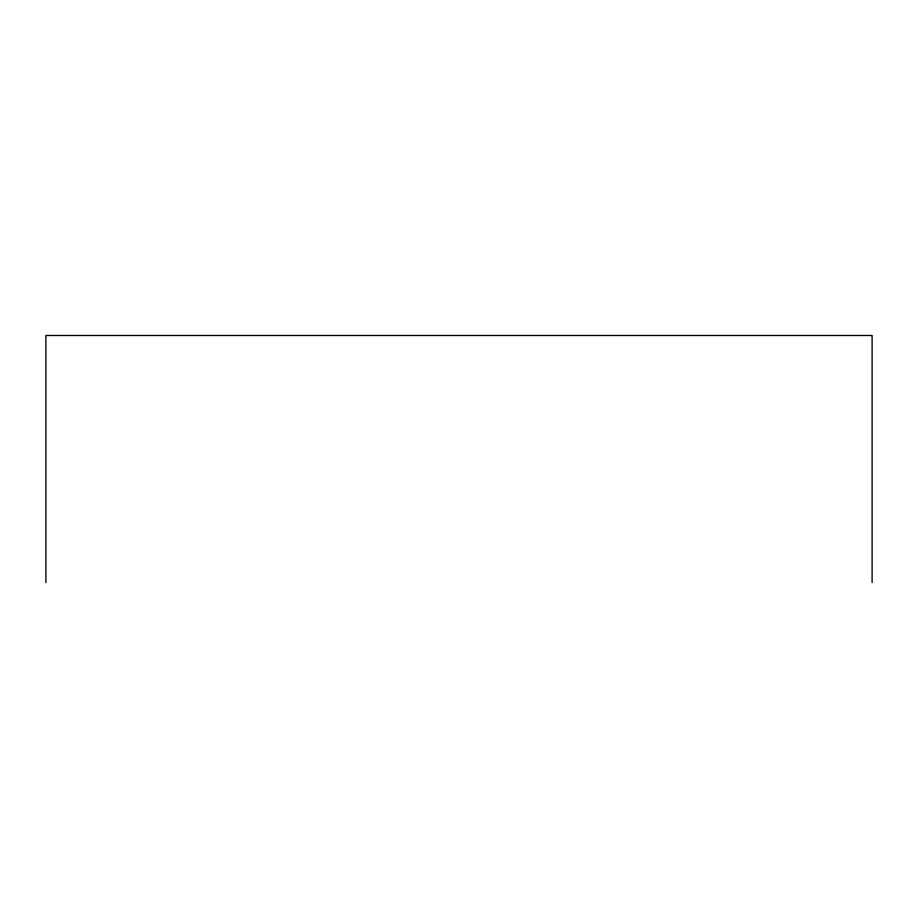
<?xml version="1.0" encoding="UTF-8"?>
<svg xmlns="http://www.w3.org/2000/svg" width="918" height="918" viewBox="0 0 918 918"><rect width="100%" height="100%" fill="white"/><g stroke="black" fill="none" stroke-linecap="round" stroke-linejoin="round"><path stroke-width="1.38" d="M872.1 582.505L872.1 335.495L45.9 335.495L45.9 582.505"/></g></svg>
